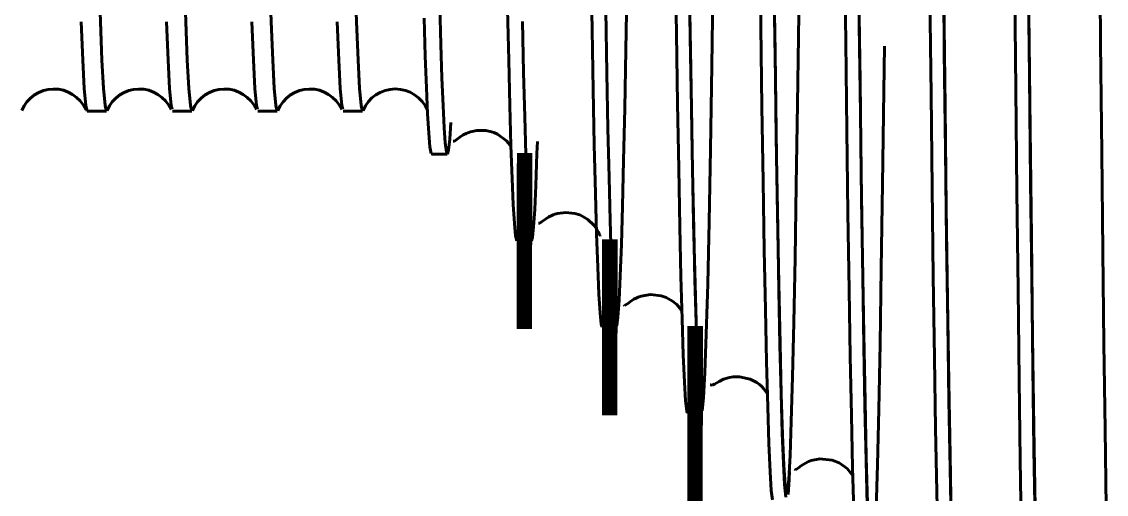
# Model space of a CAD drawing. Header units: millimetres. Extents: x 0 to 1680, y 0 to 594.
# Drawn here: x 55.865 to 59.558, y 500.958 to 502.569 of the extents above; entities that cross this region are included whole.
import ezdxf

# ---------------------------------------------------------------- set-up
doc = ezdxf.new("R2010")
doc.units = ezdxf.units.MM
doc.linetypes.add('K5LT_BASIC', pattern=[0])
doc.layers.add('Системный слой', color=7, linetype='Continuous')

# ---------------------------------------------------------------- blocks, each defined once
blk = doc.blocks.new('U170')
at = {"layer": 'Системный слой', "color": 5, "linetype": 'K5LT_BASIC', "lineweight": 60, "true_color": 0x0000ff}
for p, q in [((58.58353160815395, 501.0785709162026), (58.5530917070715, 501.0724591862156)), ((58.62524246350739, 501.0742283377226), (58.58353160815395, 501.0785709162026)), ((58.50023374080911, 501.0416509000586), (58.49636313634682, 501.0429928104586)), ((58.5098755402222, 501.0479304743844), (58.50023374080965, 501.0416509000586)), ((58.52028191277248, 501.0556141060811), (58.5098755402222, 501.0479304743856)), ((58.53389986433658, 501.064064660555), (58.52028191277248, 501.0556141060811)), ((58.54491816951111, 501.0693597238487), (58.53389986433629, 501.064064660555)), ((58.54792080095294, 501.0705768504247), (58.54491816951111, 501.0693597238476)), ((58.55309170707122, 501.0724591862167), (58.5479208009524, 501.0705768504258)), ((58.64856802570293, 501.0648802444034), (58.62524246350739, 501.0742283377226)), ((58.67577911636715, 501.0452905718121), (58.64856802570293, 501.0648802444034)), ((58.68899308367807, 501.0303672849034), (58.67577911636715, 501.0452905718121)), ((58.69506485620485, 501.0206042891398), (58.68899308367835, 501.0303672849034))]:
    blk.add_line(p, q, dxfattribs=at)
blk = doc.blocks.new('U171')
at = {"layer": 'Системный слой', "color": 5, "linetype": 'K5LT_BASIC', "lineweight": 60, "true_color": 0x0000ff}
for p, q in [((58.23970891488869, 501.3422319656963), (58.22426058159479, 501.3327864281393)), ((58.2553572061536, 501.3497991079487), (58.23970891488841, 501.3422319656963)), ((58.27587195093992, 501.3561321105128), (58.2553572061536, 501.3497991079487)), ((58.28794209298366, 501.3581008750934), (58.27587195093992, 501.3561321105128)), ((58.30971898242433, 501.3585671014546), (58.28794209298394, 501.3581008750934)), ((58.34589117007317, 501.3504065767102), (58.30971898242433, 501.3585671014546)), ((58.3683811581547, 501.3386918272104), (58.34589117007317, 501.3504065767102)), ((58.37803165449304, 501.3315898615992), (58.36838115815416, 501.3386918272104)), ((58.21019194355603, 501.3308106058009), (58.20995132589985, 501.3314343399697)), ((58.21592158130269, 501.3294121906504), (58.21019194355631, 501.3308106058009)), ((58.22426058159479, 501.3327864281393), (58.21592158130241, 501.3294121906504)), ((58.38523688458653, 501.3252242095609), (58.37803165449304, 501.3315898615992)), ((58.39139208589975, 501.3188858306401), (58.38523688458653, 501.3252242095621)), ((58.40418804395057, 501.3017528924856), (58.39139208590004, 501.3188858306401))]:
    blk.add_line(p, q, dxfattribs=at)
blk = doc.blocks.new('U172')
at = {"layer": 'Системный слой', "color": 5, "linetype": 'K5LT_BASIC', "lineweight": 60, "true_color": 0x0000ff}
for p, q in [((57.96411791715099, 501.6294763608182), (57.95803632968682, 501.6267401464731)), ((57.97441503022046, 501.633237161657), (57.96411791715099, 501.6294763608182)), ((58.00627578626163, 501.6387463358235), (57.97441503022046, 501.633237161657)), ((58.04288572209305, 501.634519326647), (58.00627578626163, 501.6387463358246)), ((58.05974386692768, 501.6285313965273), (58.04288572209333, 501.634519326647)), ((57.91800558780949, 501.6013372582497), (57.91567889260841, 501.6034792618429)), ((57.92749858664837, 501.6069101742371), (57.91800558780949, 501.6013372582497)), ((57.94247199745541, 501.6178317842603), (57.92749858664837, 501.6069101742371)), ((57.94975868040046, 501.6223532580989), (57.94247199745541, 501.6178317842603)), ((57.95803632968736, 501.6267401464731), (57.94975868040072, 501.6223532580989)), ((58.08103698369132, 501.6164440514142), (58.05974386692742, 501.6285313965273)), ((58.09564075423776, 501.604239258347), (58.08103698369158, 501.6164440514142)), ((58.11085786536194, 501.5861490386885), (58.09564075423776, 501.604239258347)), ((58.11325746023985, 501.5823038801136), (58.11085786536194, 501.5861490386885))]:
    blk.add_line(p, q, dxfattribs=at)
blk = doc.blocks.new('U173')
at = {"layer": 'Системный слой', "color": 5, "linetype": 'K5LT_BASIC', "lineweight": 60, "true_color": 0x0000ff}
for p, q in [((57.6388157887236, 501.8882180351336), (57.62973883897757, 501.8817529943117)), ((57.64838179793796, 501.8953814327642), (57.6388157887236, 501.8882180351336)), ((57.66070539681886, 501.9031905437494), (57.64838179793796, 501.8953814327642)), ((57.67058461316947, 501.9081699331198), (57.66070539681886, 501.9031905437505)), ((57.67464236988442, 501.9099041834668), (57.67058461316972, 501.9081699331198)), ((57.68090603281624, 501.9122482702512), (57.67464236988442, 501.9099041834668)), ((57.6894223050748, 501.9148246194688), (57.68090603281598, 501.9122482702501)), ((57.718382316099, 501.9187938004777), (57.6894223050748, 501.91482461947)), ((57.74891212280335, 501.915371514533), (57.718382316099, 501.9187938004777)), ((57.76568869644007, 501.9099710267085), (57.74891212280335, 501.915371514533)), ((57.77620375320902, 501.9051229998397), (57.76568869644007, 501.9099710267085)), ((57.79311135221695, 501.8944628250524), (57.77620375320902, 501.9051229998408)), ((57.81355941073116, 501.8749146129035), (57.79311135221667, 501.8944628250513)), ((57.62973883897729, 501.8817529943117), (57.62462015250566, 501.8815914382774)), ((57.82269244714871, 501.8622734881167), (57.81355941073116, 501.8749146129035)), ((57.82822799642571, 501.8525358492691), (57.82269244714871, 501.8622734881167)), ((57.83194019983682, 501.8446519752079), (57.82822799642571, 501.8525358492691)), ((57.83465287901407, 501.8382139906096), (57.83194019983711, 501.8446519752079)), ((57.83507565859315, 501.8381522342684), (57.83465287901379, 501.8382139906096))]:
    blk.add_line(p, q, dxfattribs=at)
blk = doc.blocks.new('U174')
at = {"layer": 'Системный слой', "color": 5, "linetype": 'K5LT_BASIC', "lineweight": 60, "true_color": 0x0000ff}
for p, q in [((57.37856116708124, 502.1874736058833), (57.36895267499312, 502.1824845756173)), ((57.38387096279155, 502.1897908424894), (57.3785611670807, 502.1874736058844)), ((57.39341557768702, 502.1932289766189), (57.38387096279183, 502.1897908424894)), ((57.41541307966935, 502.1979377873849), (57.39341557768702, 502.19322897662)), ((57.44616753647705, 502.1976523296191), (57.41541307966881, 502.1979377873849)), ((57.46538398799538, 502.1933995917225), (57.44616753647705, 502.197652329618)), ((57.47326598653771, 502.1906685854481), (57.46538398799566, 502.1933995917236)), ((57.48492841403868, 502.1854495226253), (57.47326598653743, 502.1906685854469)), ((57.51569168438971, 502.1629130342951), (57.48492841403868, 502.1854495226253)), ((57.3389418560572, 502.161574425508), (57.33424466739243, 502.1616846973329)), ((57.34771433690884, 502.1677501093016), (57.3389418560572, 502.161574425508)), ((57.35698605553614, 502.1747530029782), (57.34771433690884, 502.1677501093016)), ((57.36895267499284, 502.1824845756173), (57.35698605553614, 502.1747530029782)), ((57.52876637314409, 502.1471950258428), (57.51569168438999, 502.162913034294)), ((57.53052207727785, 502.1446027083225), (57.52876637314384, 502.1471950258428)), ((57.53130738702629, 502.1433813148808), (57.53052207727785, 502.1446027083225))]:
    blk.add_line(p, q, dxfattribs=at)
blk = doc.blocks.new('U176')
at = {"layer": 'Системный слой', "color": 5, "linetype": 'K5LT_BASIC', "lineweight": 60, "true_color": 0x0000ff}
for p, q in [((59.53495441435106, 502.8838808700104), (59.53889736761656, 502.4941064727316)), ((59.53889736761602, 502.4941064727316), (59.54286950527273, 502.1223578821389)), ((59.54286950527302, 502.1223578821389), (59.54670169329955, 501.7861152742416)), ((59.54670169329955, 501.7861152742416), (59.55056091642626, 501.4721701553544)), ((59.55056091642572, 501.4721701553544), (59.55450364999888, 501.1791901546292)), ((59.55450364999913, 501.1791901546292), (59.55847576629264, 500.9146003472772))]:
    blk.add_line(p, q, dxfattribs=at)
blk = doc.blocks.new('U177')
at = {"layer": 'Системный слой', "color": 5, "linetype": 'K5LT_BASIC', "lineweight": 60, "true_color": 0x0000ff}
for p, q in [((57.51959632918997, 502.6100337856603), (57.52341762035655, 502.4372031885921)), ((57.52341762035712, 502.4372031885921), (57.52726005211323, 502.2829944014895)), ((57.52726005211323, 502.2829944014895), (57.53118100518495, 502.1470303094707)), ((57.53118100518466, 502.1470303094707), (57.53512679249224, 502.0331044765617)), ((57.53512679249224, 502.0331044765617), (57.53894617982277, 501.9454646511772)), ((57.53894617982303, 501.9454646511783), (57.54278945257792, 501.8804835452975)), ((57.54278945257764, 501.8804835452975), (57.54670919773662, 501.8386666723216)), ((57.54670919773662, 501.8386666723216), (57.55065447977202, 501.8218742685706)), ((57.55065447977202, 501.8218742685706), (57.55127027117186, 501.8231852754166))]:
    blk.add_line(p, q, dxfattribs=at)
blk = doc.blocks.new('U178')
at = {"layer": 'Системный слой', "color": 5, "linetype": 'K5LT_BASIC', "lineweight": 60, "true_color": 0x0000ff}
for p, q in [((57.80340930326719, 502.7623692613543), (57.80723328177837, 502.5406737952726)), ((57.80723328177837, 502.5406737952726), (57.8110781025417, 502.3365180221849)), ((57.81107810254224, 502.3365180221849), (57.81500374324378, 502.1491447524147)), ((57.81500374324321, 502.1491447524147), (57.81895207577708, 501.9834215155047)), ((57.81895207577736, 501.9834215155047), (57.8227738545246, 501.8459896850914)), ((57.8227738545246, 501.8459896850914), (57.82661777364672, 501.7315595791774)), ((57.82661777364672, 501.7315595791774), (57.83054006384373, 501.6402261231885)), ((57.83054006384344, 501.6402261231885), (57.83448797163527, 501.5750092622272)), ((57.83448797163555, 501.5750092622272), (57.83830837888053, 501.5378668497644)), ((57.83830837888024, 501.5378668497644), (57.84187445117075, 501.5274196418468))]:
    blk.add_line(p, q, dxfattribs=at)
blk = doc.blocks.new('U179')
at = {"layer": 'Системный слой', "color": 5, "linetype": 'K5LT_BASIC', "lineweight": 60, "true_color": 0x0000ff}
for p, q in [((58.09077065525861, 502.7814648136455), (58.09459252045133, 502.5267012292575)), ((58.09459252045133, 502.5267012292563), (58.09843768738563, 502.2893317790754)), ((58.09843768738563, 502.2893317790754), (58.10236081233805, 502.0683439664801)), ((58.10236081233805, 502.0683439664801), (58.10631027354128, 501.8693010918164)), ((58.10631027354128, 501.8693010918164), (58.11013172946139, 501.7003415752088)), ((58.11013172946139, 501.7003415752076), (58.11397741012888, 501.5551162457587)), ((58.11397741012888, 501.5551162457587), (58.11790129276767, 501.4336206384121)), ((58.11790129276767, 501.4336206384121), (58.12185013222796, 501.3394853019536)), ((58.12185013222796, 501.3394853019536), (58.12567476885005, 501.2759605636231)), ((58.12567476885005, 501.275960563622), (58.12952097653132, 501.2399605585135)), ((58.12952097653078, 501.2399605585147), (58.132487108232, 501.2342455704788))]:
    blk.add_line(p, q, dxfattribs=at)
blk = doc.blocks.new('U180')
at = {"layer": 'Системный слой', "color": 5, "linetype": 'K5LT_BASIC', "lineweight": 60, "true_color": 0x0000ff}
for p, q in [((58.37821495901505, 502.8396065600098), (58.3820375874401, 502.5510168556227)), ((58.38203758743956, 502.5510168556227), (58.38588414361345, 502.2793886492452)), ((58.38588414361374, 502.2793886492452), (58.38981008272521, 502.0235003369244)), ((58.38981008272521, 502.0235003369244), (58.3937604931113, 501.7896180797243)), ((58.3937604931113, 501.7896180797243), (58.39758600492277, 501.5874613926831)), ((58.39758600492249, 501.5874613926831), (58.40143297123177, 501.4096209646104)), ((58.40143297123203, 501.4096209646095), (58.40536132438535, 501.2558159929811)), ((58.4053613243851, 501.2558159929811), (58.40931317818811, 501.1305039987128)), ((58.4093131781884, 501.1305039987128), (58.4133115938065, 501.0347624731037)), ((58.4133115938065, 501.0347624731037), (58.4173361545102, 500.9707292918481)), ((58.4173361545102, 500.9707292918481), (58.42145221026567, 500.9393093622057))]:
    blk.add_line(p, q, dxfattribs=at)
blk = doc.blocks.new('U181')
at = {"layer": 'Системный слой', "color": 5, "linetype": 'K5LT_BASIC', "lineweight": 60, "true_color": 0x0000ff}
for p, q in [((58.66715274791795, 502.814985413406), (58.67097836257716, 502.4986272320655)), ((58.67097836257716, 502.4986272320655), (58.67482627053894, 502.1994165133456)), ((58.67482627053894, 502.1994165133456), (58.67875559353277, 501.9159107164717)), ((58.67875559353277, 501.9159107164717), (58.68270852611812, 501.6550372655304)), ((58.68270852611812, 501.6550372655304), (58.68653334678874, 501.4278696106549)), ((58.68653334678845, 501.4278696106549), (58.69038022046107, 501.225952560168)), ((58.69038022046107, 501.225952560168), (58.69430738464115, 501.0488319072501)), ((58.69430738464115, 501.0488319072501), (58.69826022225206, 500.9015271159847))]:
    blk.add_line(p, q, dxfattribs=at)
blk = doc.blocks.new('U182')
at = {"layer": 'Системный слой', "color": 5, "linetype": 'K5LT_BASIC', "lineweight": 60, "true_color": 0x0000ff}
for p, q in [((58.95779893531733, 502.6563960143715), (58.96162511724668, 502.3199889884149)), ((58.9616251172464, 502.3199889884161), (58.96547377174545, 502.0018286638083)), ((58.96547377174602, 502.0018286638071), (58.96940407806287, 501.700381625805)), ((58.96940407806258, 501.700381625805), (58.97335825145717, 501.4230188064357)), ((58.97335825145717, 501.4230188064357), (58.97718357220901, 501.1815658788526)), ((58.97718357220901, 501.1815658788537), (58.98103121475367, 500.9669730334954)), ((58.98103121475367, 500.9669730334954), (58.98495933062384, 500.7787597344795))]:
    blk.add_line(p, q, dxfattribs=at)
blk = doc.blocks.new('U183')
at = {"layer": 'Системный слой', "color": 5, "linetype": 'K5LT_BASIC', "lineweight": 60, "true_color": 0x0000ff}
for p, q in [((59.24631093023316, 502.7054224835608), (59.25013718779718, 502.3381646773196)), ((59.25013718779689, 502.3381646773196), (59.25398565519481, 501.9888279519932)), ((59.25398565519507, 501.9888279519932), (59.25791525368803, 501.6555896235177)), ((59.25791525368831, 501.6555896235166), (59.26187048313176, 501.3465357304858)), ((59.26187048313176, 501.3465357304858), (59.26569424598983, 501.0749778501443)), ((59.26569424598955, 501.0749778501443), (59.26954278751464, 500.830774173759))]:
    blk.add_line(p, q, dxfattribs=at)
blk = doc.blocks.new('U185')
at = {"layer": 'Системный слой', "color": 5, "linetype": 'K5LT_BASIC', "lineweight": 60, "true_color": 0x0000ff}
for p, q in [((57.28861678134734, 502.6224573743443), (57.29233397914385, 502.4904625935442)), ((57.29233397914385, 502.4904625935442), (57.29604656532854, 502.3773499835534)), ((57.29604656532854, 502.3773499835534), (57.2998592167576, 502.2816047356555)), ((57.29985921675788, 502.2816047356555), (57.30366791198239, 502.2072355921032)), ((57.3225585883315, 502.1676382063845), (57.32626965088292, 502.2253260318926)), ((57.30366791198239, 502.2072355921032), (57.30741961186203, 502.1553774362656)), ((57.30741961186149, 502.1553774362667), (57.31119388585438, 502.1250330294351)), ((57.31870293416296, 502.1306007933113), (57.3225585883315, 502.1676382063845)), ((57.31119388585492, 502.1250330294351), (57.31495038493293, 502.1168278965306)), ((57.31495038493293, 502.1168278965306), (57.31870293416321, 502.1306007933113))]:
    blk.add_line(p, q, dxfattribs=at)
blk = doc.blocks.new('U187')
at = {"layer": 'Системный слой', "color": 5, "linetype": 'K5LT_BASIC', "lineweight": 60, "true_color": 0x0000ff}
for p, q in [((57.92620542247323, 502.6902051552192), (57.92240863484011, 502.4721857616796)), ((57.85758592286791, 502.3931859475376), (57.85369426850329, 502.6066381420271)), ((57.92240863484011, 502.4721857616796), (57.91858211787039, 502.2725382959286)), ((57.86139243857167, 502.2043353113493), (57.85758592286791, 502.3931859475376)), ((57.9185821178701, 502.2725382959275), (57.91477826331254, 502.0953625774628)), ((57.86516960580548, 502.0377913180769), (57.86139243857224, 502.2043353113493)), ((57.91477826331254, 502.0953625774628), (57.91094451330116, 501.9394871726872)), ((57.86899919792003, 501.8912928966738), (57.86516960580519, 502.0377913180769)), ((57.91094451330144, 501.9394871726884), (57.90718003287566, 501.8095555487662)), ((57.87279884060672, 501.7692428916998), (57.86899919792003, 501.8912928966738)), ((57.90718003287591, 501.8095555487662), (57.90338664733588, 501.7026981684344)), ((57.87662111143771, 501.6707728975116), (57.87279884060698, 501.7692428916998)), ((57.88041363247856, 501.5978501987638), (57.87662111143771, 501.6707728975125)), ((57.90338664733562, 501.7026981684344), (57.89950922556645, 501.6191083995113)), ((57.88422859961818, 501.5499907698959), (57.88041363247856, 501.5978501987638)), ((57.89950922556645, 501.6191083995113), (57.89560038120297, 501.5616484002171)), ((57.89560038120297, 501.561648400216), (57.89182183214859, 501.5320235441759)), ((57.88801412450709, 501.5280903106702), (57.88422859961847, 501.5499907698959)), ((57.89182183214859, 501.5320235441759), (57.88801412450684, 501.5280903106702))]:
    blk.add_line(p, q, dxfattribs=at)
blk = doc.blocks.new('U188')
at = {"layer": 'Системный слой', "color": 5, "linetype": 'K5LT_BASIC', "lineweight": 60, "true_color": 0x0000ff}
for p, q in [((57.57432332386134, 502.3956641687878), (57.57042758584439, 502.5691816967055)), ((57.57818734396977, 502.244327285397), (57.57432332386134, 502.3956641687878)), ((57.58196653902439, 502.1173424451213), (57.57818734397006, 502.244327285397)), ((57.62101883941023, 502.1598521027772), (57.61981601542018, 502.1189587612175)), ((57.58571633024758, 502.0128542954162), (57.58196653902414, 502.1173424451213)), ((57.61981601541964, 502.1189587612175), (57.61593602457478, 502.0103389652957)), ((57.58952045286995, 501.9294744328015), (57.58571633024729, 502.0128542954162)), ((57.61593602457532, 502.0103389652957), (57.61218459795799, 501.9282482688334)), ((57.59329435367226, 501.8698947966022), (57.58952045287023, 501.9294744328015)), ((57.61218459795771, 501.9282482688334), (57.60840414141902, 501.8688286983281)), ((57.59709063994148, 501.833677963328), (57.59329435367169, 501.8698947966022)), ((57.60840414141902, 501.8688286983281), (57.60464529032441, 501.8333372637735)), ((57.60085690628102, 501.8215153702281), (57.59709063994148, 501.8336779633269)), ((57.60464529032441, 501.8333372637735), (57.60085690628102, 501.8215153702281))]:
    blk.add_line(p, q, dxfattribs=at)
blk = doc.blocks.new('U189')
at = {"layer": 'Системный слой', "color": 5, "linetype": 'K5LT_BASIC', "lineweight": 60, "true_color": 0x0000ff}
for p, q in [((58.129208015118, 503.4179551151731), (58.12449076103428, 503.7932139318009)), ((58.13399768682493, 503.0566635681976), (58.129208015118, 503.4179551151742)), ((58.1387873585324, 502.7190505954495), (58.13399768682493, 503.0566635681976)), ((58.22239710717975, 502.890713415796), (58.22021177755349, 502.7336739481748)), ((58.14357703023879, 502.4087608891732), (58.1387873585324, 502.7190505954495)), ((58.22021177755349, 502.7336739481748), (58.21542210584656, 502.4181177334494)), ((58.14836670194626, 502.1292192858455), (58.14357703023825, 502.4087608891732)), ((58.21542210584656, 502.4181177334494), (58.21063243413963, 502.1345532769883)), ((58.15315637365319, 501.8834627802921), (58.14836670194626, 502.1292192858455)), ((58.21063243413909, 502.1345532769883), (58.20584276243216, 501.8858969708974)), ((58.15794604536066, 501.6742344327599), (58.15315637365319, 501.8834627802933)), ((58.20584276243216, 501.8858969708974), (58.20105309072468, 501.6747835240433)), ((58.16273571706813, 501.5038376407829), (58.15794604536066, 501.6742344327599)), ((58.20105309072468, 501.6747835240433), (58.19626341901801, 501.5033388479767)), ((58.16752538877506, 501.3742062660565), (58.16273571706813, 501.5038376407829)), ((58.19626341901829, 501.5033388479756), (58.19147374731082, 501.3733576430222)), ((58.17231506048199, 501.2868140227686), (58.16752538877506, 501.3742062660565)), ((58.19147374731028, 501.3733576430222), (58.18668407560335, 501.2860953654324)), ((58.17710473218949, 501.2426941087906), (58.17231506048199, 501.2868140227674)), ((58.18668407560335, 501.2860953654324), (58.18189440389585, 501.2424271507964)), ((58.18189440389642, 501.2424271507964), (58.17710473218975, 501.2426941087906))]:
    blk.add_line(p, q, dxfattribs=at)
blk = doc.blocks.new('U190')
at = {"layer": 'Системный слой', "color": 5, "linetype": 'K5LT_BASIC', "lineweight": 60, "true_color": 0x0000ff}
for p, q in [((59.2965810312281, 502.3831741476233), (59.29260269049072, 502.7679436726471)), ((59.30052699289672, 502.0225519570515), (59.29658103122836, 502.3831741476233)), ((59.30438602514795, 501.6926578707969), (59.30052699289644, 502.0225519570515)), ((59.30821564328625, 501.3899122796931), (59.30438602514795, 501.6926578707969)), ((59.31208557811249, 501.1110118187617), (59.30821564328625, 501.389912279692)), ((59.31592606277218, 500.8631025070988), (59.31208557811249, 501.1110118187617))]:
    blk.add_line(p, q, dxfattribs=at)
blk = doc.blocks.new('U191')
at = {"layer": 'Системный слой', "color": 5, "linetype": 'K5LT_BASIC', "lineweight": 60, "true_color": 0x0000ff}
for p, q in [((59.00691770075727, 502.4641347503953), (59.00292810852741, 502.8237677263578)), ((59.010874448935, 502.1279971845686), (59.00691770075727, 502.4641347503964)), ((59.01474353127205, 501.8214888546079), (59.01087444893471, 502.1279971845686)), ((59.0185826228774, 501.5412231170021), (59.01474353127205, 501.8214888546079)), ((59.02257395931963, 501.2771265022711), (59.0185826228774, 501.5412231170021)), ((59.02653271961088, 501.0446679955019), (59.02257395931963, 501.2771265022711)), ((59.03040331201328, 500.8474154162109), (59.02653271961088, 501.0446679955019))]:
    blk.add_line(p, q, dxfattribs=at)
blk = doc.blocks.new('U192')
at = {"layer": 'Системный слой', "color": 5, "linetype": 'K5LT_BASIC', "lineweight": 60, "true_color": 0x0000ff}
for p, q in [((58.71724633661478, 502.5573163229146), (58.71337710928609, 502.8808336244392)), ((58.72108538815837, 502.2550100644735), (58.71724633661506, 502.5573163229146)), ((58.72507621662942, 501.9627805824753), (58.72108538815837, 502.2550100644735)), ((58.72903403000407, 501.6973007682682), (58.72507621662942, 501.9627805824753)), ((58.73290385352783, 501.4630434389867), (58.72903403000353, 501.6973007682682)), ((58.73674354396016, 501.2570686097956), (58.73290385352837, 501.4630434389867)), ((58.74073595516973, 501.0723723414369), (58.73674354395988, 501.2570686097956)), ((58.74469557389611, 500.9203054584407), (58.74073595516973, 501.0723723414369))]:
    blk.add_line(p, q, dxfattribs=at)
blk = doc.blocks.new('U193')
at = {"layer": 'Системный слой', "color": 5, "linetype": 'K5LT_BASIC', "lineweight": 60, "true_color": 0x0000ff}
for p, q in [((58.4315172399748, 502.3758175340661), (58.42767735605992, 502.6540497845745)), ((58.4355086801267, 502.1077739355944), (58.43151723997451, 502.3758175340661)), ((58.4394669565595, 501.8652322944117), (58.4355086801267, 502.1077739355944)), ((58.44333699111075, 501.6522579698435), (58.43946695655976, 501.8652322944117)), ((58.44717663919425, 501.4661108521723), (58.44333699111019, 501.6522579698435)), ((58.45116991531529, 501.3004835920219), (58.44717663919454, 501.4661108521723)), ((58.4551300240845, 501.1656980875564), (58.45116991531529, 501.3004835920219)), ((58.45900162696952, 501.0632454279801), (58.45513002408478, 501.1656980875564)), ((58.46284298167782, 500.9910483054027), (58.45900162696952, 501.0632454279801)), ((58.47850708573651, 501.0084518032356), (58.47466619271935, 500.9575820642203)), ((58.47976033682707, 501.0350279583101), (58.47850708573651, 501.0084518032356)), ((58.46683554740366, 500.9476771324278), (58.46284298167782, 500.9910483054027))]:
    blk.add_line(p, q, dxfattribs=at)
blk = doc.blocks.new('U194')
at = {"layer": 'Системный слой', "color": 5, "linetype": 'K5LT_BASIC', "lineweight": 60, "true_color": 0x0000ff}
for p, q in [((58.14184145039425, 502.5151677785834), (58.13788196641926, 502.7785954892854)), ((58.14571223667178, 502.2771573223422), (58.14184145039397, 502.5151677785834)), ((58.1495525053474, 502.0617592270094), (58.14571223667178, 502.2771573223422)), ((58.15354549285973, 501.861353246615), (58.1495525053474, 502.0617592270082)), ((58.15750507855671, 501.6878443760354), (58.15354549285948, 501.861353246615)), ((58.16137602266997, 501.5437464624756), (58.15750507855671, 501.6878443760354)), ((58.16521638197435, 501.4268215281813), (58.16137602267025, 501.5437464624756)), ((58.16921130734016, 501.3335750450533), (58.16521638197463, 501.4268215281813)), ((58.1731727917101, 501.2704755021796), (58.16921130734016, 501.3335750450533)), ((58.17704544221078, 501.2375189324464), (58.17317279171039, 501.2704755021784)), ((58.17955095076258, 501.234699781063), (58.17704544221078, 501.2375189324464))]:
    blk.add_line(p, q, dxfattribs=at)
blk = doc.blocks.new('U200')
at = {"layer": 'Системный слой', "color": 5, "linetype": 'K5LT_BASIC', "lineweight": 60, "true_color": 0x0000ff}
for p, q in [((56.06764999627092, 502.5686148862796), (56.07279047126383, 502.4370128536784)), ((56.0727904712644, 502.4370128536784), (56.07802946055708, 502.3411908251201)), ((56.07802946055679, 502.3411908251212), (56.08326844984947, 502.2833073438139)), ((56.08326844984975, 502.2833073438128), (56.08840892484267, 502.2640941550796))]:
    blk.add_line(p, q, dxfattribs=at)
blk = doc.blocks.new('U201')
at = {"layer": 'Системный слой', "color": 5, "linetype": 'K5LT_BASIC', "lineweight": 60, "true_color": 0x0000ff}
for p, q in [((56.35827499627092, 502.5686148862796), (56.36341547126383, 502.4370128536784)), ((56.36341547126437, 502.4370128536784), (56.36865446055708, 502.3411908251201)), ((56.3686544605568, 502.3411908251212), (56.37389344984948, 502.2833073438139)), ((56.37389344984976, 502.2833073438128), (56.37719182816033, 502.2709792291771))]:
    blk.add_line(p, q, dxfattribs=at)
blk = doc.blocks.new('U202')
at = {"layer": 'Системный слой', "color": 5, "linetype": 'K5LT_BASIC', "lineweight": 60, "true_color": 0x0000ff}
for p, q in [((56.64889999627093, 502.5686148862796), (56.65404047126384, 502.4370128536784)), ((56.65404047126438, 502.4370128536784), (56.65927946055706, 502.3411908251201)), ((56.6592794605568, 502.3411908251212), (56.66451844984948, 502.2833073438139)), ((56.66451844984977, 502.2833073438128), (56.66781682816034, 502.2709792291771))]:
    blk.add_line(p, q, dxfattribs=at)
blk = doc.blocks.new('U203')
at = {"layer": 'Системный слой', "color": 5, "linetype": 'K5LT_BASIC', "lineweight": 60, "true_color": 0x0000ff}
for p, q in [((56.93952499627093, 502.5686148862796), (56.94466547126385, 502.4370128536784)), ((56.94466547126439, 502.4370128536784), (56.94990446055706, 502.3411908251201)), ((56.94990446055681, 502.3411908251212), (56.95514344984949, 502.2833073438139)), ((56.95514344984974, 502.2833073438128), (56.95844182816035, 502.2709792291771))]:
    blk.add_line(p, q, dxfattribs=at)
blk = doc.blocks.new('U205')
at = {"layer": 'Системный слой', "color": 5, "linetype": 'K5LT_BASIC', "lineweight": 60, "true_color": 0x0000ff}
for p, q in [((56.95860218858806, 504.9937534251558), (56.95337407861169, 505.3383770184651)), ((56.96374266358151, 504.6549065050622), (56.9586021885886, 504.9937534251558)), ((56.96888313857443, 504.3246094558299), (56.96374266358151, 504.6549065050622)), ((56.97412212786685, 504.0050268807363), (56.96888313857414, 504.3246094558308)), ((56.97936111715978, 503.7023269628696), (56.9741221278671, 504.0050268807363)), ((56.9845015921527, 503.4220429601244), (56.97936111715978, 503.7023269628696)), ((56.98964206714561, 503.1657151631807), (56.9845015921527, 503.4220429601244)), ((56.99488105643857, 502.9351879913372), (56.98964206714589, 503.1657151631807)), ((57.00012004573099, 502.7350823166323), (56.99488105643832, 502.9351879913361)), ((57.00526052072391, 502.5688749154369), (57.00012004573099, 502.7350823166323)), ((57.01040099571736, 502.437285234621), (57.00526052072445, 502.5688749154369)), ((57.01563998500978, 502.3414721996419), (57.01040099571708, 502.4372852346221)), ((57.02087897430272, 502.2835941511098), (57.01563998501004, 502.3414721996419)), ((57.02601944929563, 502.2643827656711), (57.02087897430272, 502.2835941511098)), ((57.02759980690834, 502.2702890018202), (57.02601944929563, 502.2643827656711))]:
    blk.add_line(p, q, dxfattribs=at)
blk = doc.blocks.new('U206')
at = {"layer": 'Системный слой', "color": 5, "linetype": 'K5LT_BASIC', "lineweight": 60, "true_color": 0x0000ff}
for p, q in [((56.66797718858805, 504.9937534251558), (56.66274715365989, 505.3385039063378)), ((56.67311766358151, 504.6549065050622), (56.66797718858859, 504.9937534251558)), ((56.67825813857442, 504.3246094558299), (56.67311766358151, 504.6549065050622)), ((56.68349712786684, 504.0050268807363), (56.67825813857417, 504.3246094558308)), ((56.68873611715981, 503.7023269628696), (56.6834971278671, 504.0050268807363)), ((56.69387659215272, 503.4220429601244), (56.68873611715981, 503.7023269628696)), ((56.69901706714563, 503.1657151631807), (56.69387659215272, 503.4220429601244)), ((56.70425605643857, 502.9351879913372), (56.69901706714589, 503.1657151631807)), ((56.70949504573099, 502.7350823166323), (56.70425605643831, 502.9351879913361)), ((56.7146355207239, 502.5688749154369), (56.70949504573099, 502.7350823166323)), ((56.71977599571736, 502.437285234621), (56.71463552072444, 502.5688749154369)), ((56.72501498500978, 502.3414721996419), (56.7197759957171, 502.4372852346221)), ((56.73025397430274, 502.2835941511098), (56.72501498501003, 502.3414721996419)), ((56.73539444929565, 502.2643827656711), (56.73025397430274, 502.2835941511098)), ((56.73697480690834, 502.2702890018202), (56.73539444929565, 502.2643827656711))]:
    blk.add_line(p, q, dxfattribs=at)
blk = doc.blocks.new('U207')
at = {"layer": 'Системный слой', "color": 5, "linetype": 'K5LT_BASIC', "lineweight": 60, "true_color": 0x0000ff}
for p, q in [((56.37211319929565, 505.3390941550797), (56.37210667842763, 505.3395239939521)), ((56.37735218858805, 504.9937534251558), (56.37211319929537, 505.3390941550797)), ((56.3824926635815, 504.6549065050622), (56.37735218858859, 504.9937534251558)), ((56.38763313857442, 504.3246094558299), (56.3824926635815, 504.6549065050622)), ((56.39287212786684, 504.0050268807363), (56.38763313857416, 504.3246094558308)), ((56.3981111171598, 503.7023269628696), (56.39287212786712, 504.0050268807363)), ((56.40325159215271, 503.4220429601244), (56.3981111171598, 503.7023269628696)), ((56.40839206714563, 503.1657151631807), (56.40325159215271, 503.4220429601244)), ((56.41363105643859, 502.9351879913372), (56.40839206714588, 503.1657151631807)), ((56.41887004573098, 502.7350823166323), (56.41363105643831, 502.9351879913361)), ((56.4240105207239, 502.5688749154369), (56.41887004573098, 502.7350823166323)), ((56.42915099571735, 502.437285234621), (56.42401052072444, 502.5688749154369)), ((56.43438998500977, 502.3414721996419), (56.42915099571709, 502.4372852346221)), ((56.43962897430274, 502.2835941511098), (56.43438998501006, 502.3414721996419)), ((56.44476944929565, 502.2643827656711), (56.43962897430274, 502.2835941511098)), ((56.44634980690833, 502.2702890018202), (56.44476944929565, 502.2643827656711))]:
    blk.add_line(p, q, dxfattribs=at)
blk = doc.blocks.new('U208')
at = {"layer": 'Системный слой', "color": 5, "linetype": 'K5LT_BASIC', "lineweight": 60, "true_color": 0x0000ff}
for p, q in [((56.08148819929565, 505.3390941550797), (56.0814797316695, 505.3396523192614)), ((56.08672718858804, 504.9937534251558), (56.08148819929536, 505.3390941550797)), ((56.09186766358152, 504.6549065050622), (56.08672718858861, 504.9937534251558)), ((56.09700813857444, 504.3246094558299), (56.09186766358152, 504.6549065050622)), ((56.10224712786683, 504.0050268807363), (56.09700813857415, 504.3246094558308)), ((56.10748611715979, 503.7023269628696), (56.10224712786712, 504.0050268807363)), ((56.11262659215271, 503.4220429601244), (56.10748611715979, 503.7023269628696)), ((56.11776706714562, 503.1657151631807), (56.11262659215271, 503.4220429601244)), ((56.12300605643858, 502.9351879913372), (56.11776706714591, 503.1657151631807)), ((56.12824504573098, 502.7350823166323), (56.1230060564383, 502.9351879913361)), ((56.13338552072389, 502.5688749154369), (56.12824504573098, 502.7350823166323)), ((56.13852599571737, 502.437285234621), (56.13338552072446, 502.5688749154369)), ((56.14376498500977, 502.3414721996419), (56.13852599571709, 502.4372852346221)), ((56.14900397430273, 502.2835941511098), (56.14376498501005, 502.3414721996419)), ((56.15414444929564, 502.2643827656711), (56.14900397430273, 502.2835941511098)), ((56.15572480690832, 502.2702890018202), (56.15414444929564, 502.2643827656711))]:
    blk.add_line(p, q, dxfattribs=at)
blk = doc.blocks.new('U214')
at = {"layer": 'Системный слой', "color": 5, "linetype": 'K5LT_BASIC', "lineweight": 60, "true_color": 0x0000ff}
for p, q in [((57.23955958729829, 502.4515520124551), (57.23573833583987, 502.5801863439317)), ((57.24335299457425, 502.3435343466685), (57.23955958729857, 502.4515520124551)), ((57.2472374120004, 502.25488531309), (57.24335299457425, 502.3435343466674)), ((57.25110808244125, 502.1881337485095), (57.24723741200069, 502.25488531309)), ((57.25510955047019, 502.1418036561122), (57.25110808244096, 502.1881337485106)), ((57.25903801386437, 502.1191695819402), (57.25510955047019, 502.1418036561111)), ((57.26084954532806, 502.1194298200917), (57.25903801386437, 502.1191695819402))]:
    blk.add_line(p, q, dxfattribs=at)
blk = doc.blocks.new('U220')
at = {"layer": 'Системный слой', "color": 5, "linetype": 'K5LT_BASIC', "lineweight": 60, "true_color": 0x0000ff}
for p, q in [((56.13338552072389, 502.5686148862796), (56.1385259957168, 502.4370128536784)), ((56.13852599571737, 502.4370128536784), (56.14376498501005, 502.3411908251201)), ((56.14376498500977, 502.3411908251212), (56.14900397430245, 502.2833073438139)), ((56.14900397430273, 502.2833073438128), (56.15414444929564, 502.2640941550796))]:
    blk.add_line(p, q, dxfattribs=at)
blk = doc.blocks.new('U221')
at = {"layer": 'Системный слой', "color": 5, "linetype": 'K5LT_BASIC', "lineweight": 60, "true_color": 0x0000ff}
for p, q in [((56.4240105207239, 502.5686148862796), (56.42915099571681, 502.4370128536784)), ((56.42915099571735, 502.4370128536784), (56.43438998501006, 502.3411908251201)), ((56.43438998500977, 502.3411908251212), (56.43962897430245, 502.2833073438139)), ((56.43962897430274, 502.2833073438128), (56.44476944929565, 502.2640941550796))]:
    blk.add_line(p, q, dxfattribs=at)
blk = doc.blocks.new('U222')
at = {"layer": 'Системный слой', "color": 5, "linetype": 'K5LT_BASIC', "lineweight": 60, "true_color": 0x0000ff}
for p, q in [((56.7146355207239, 502.5686148862796), (56.71977599571682, 502.4370128536784)), ((56.71977599571736, 502.4370128536784), (56.72501498501003, 502.3411908251201)), ((56.72501498500978, 502.3411908251212), (56.73025397430246, 502.2833073438139)), ((56.73025397430274, 502.2833073438128), (56.73539444929565, 502.2640941550796))]:
    blk.add_line(p, q, dxfattribs=at)
blk = doc.blocks.new('U223')
at = {"layer": 'Системный слой', "color": 5, "linetype": 'K5LT_BASIC', "lineweight": 60, "true_color": 0x0000ff}
for p, q in [((57.00526052072391, 502.5686148862796), (57.01040099571682, 502.4370128536784)), ((57.01040099571736, 502.4370128536784), (57.01563998501004, 502.3411908251201)), ((57.01563998500978, 502.3411908251212), (57.02087897430246, 502.2833073438139)), ((57.02087897430272, 502.2833073438128), (57.02601944929563, 502.2640941550796))]:
    blk.add_line(p, q, dxfattribs=at)
blk = doc.blocks.new('U224')
at = {"layer": 'Системный слой', "color": 5, "linetype": 'K5LT_BASIC', "lineweight": 60, "true_color": 0x0000ff}
for p, q in [((59.29895228315388, 502.2022918197215), (59.29469479719182, 502.5967311741676)), ((59.30320976911543, 501.833800000159), (59.29895228315362, 502.2022918197226)), ((59.30746725507751, 501.494435169916), (59.30320976911543, 501.833800000159)), ((59.31172474103903, 501.1871129337044), (59.30746725507723, 501.494435169916)), ((59.31598222700111, 500.9144846649515), (59.31172474103903, 501.1871129337044))]:
    blk.add_line(p, q, dxfattribs=at)
blk = doc.blocks.new('U225')
at = {"layer": 'Системный слой', "color": 5, "linetype": 'K5LT_BASIC', "lineweight": 60, "true_color": 0x0000ff}
for p, q in [((59.00944323774337, 502.2779320585287), (59.00518575178157, 502.645039124453)), ((59.01370072370545, 501.9361322409784), (59.00944323774337, 502.2779320585287)), ((59.01795820966697, 501.6226203750493), (59.01370072370545, 501.9361322409784)), ((59.02221569562906, 501.3400612939195), (59.01795820966697, 501.6226203750482)), ((59.02647318159114, 501.0909371776947), (59.02221569562906, 501.3400612939195)), ((59.03073066755323, 500.8773872775525), (59.02647318159168, 501.0909371776959))]:
    blk.add_line(p, q, dxfattribs=at)
blk = doc.blocks.new('U226')
at = {"layer": 'Системный слой', "color": 5, "linetype": 'K5LT_BASIC', "lineweight": 60, "true_color": 0x0000ff}
for p, q in [((58.7199341923334, 502.365862978666), (58.7156767063716, 502.7061581396881)), ((58.80273084610243, 502.4850281682295), (58.8008264256091, 502.3318251199098)), ((58.72419167829491, 502.0501428810649), (58.71993419233311, 502.365862978666)), ((58.80082642560964, 502.3318251199107), (58.79656893964784, 502.0153442547469)), ((58.728449164257, 501.7617612859813), (58.7241916782952, 502.0501428810658)), ((58.79656893964756, 502.0153442547469), (58.79231145368547, 501.7275623870214)), ((58.73270665021909, 501.5031612569283), (58.728449164257, 501.7617612859813)), ((58.79231145368601, 501.7275623870203), (58.78805396772421, 501.4708104185584)), ((58.73696413618063, 501.2766418659896), (58.7327066502188, 501.5031612569271)), ((58.78805396772395, 501.4708104185584), (58.78379648176187, 501.2472628179967)), ((58.74122162214269, 501.0841247116259), (58.73696413618063, 501.2766418659908)), ((58.78379648176187, 501.2472628179967), (58.77953899580007, 501.0586983261721)), ((58.74547910810477, 500.9273552522075), (58.74122162214297, 501.084124711625)), ((58.77953899580032, 501.0586983261721), (58.77528150983824, 500.9067017083144))]:
    blk.add_line(p, q, dxfattribs=at)
blk = doc.blocks.new('U227')
at = {"layer": 'Системный слой', "color": 5, "linetype": 'K5LT_BASIC', "lineweight": 60, "true_color": 0x0000ff}
for p, q in [((58.39636525922788, 505.3978712765211), (58.39520433850657, 505.505727314239)), ((58.40062274518939, 505.0010741058759), (58.39636525922788, 505.3978712765211)), ((58.40488023115148, 504.6063854314318), (58.40062274518939, 505.0010741058759)), ((58.40913771711357, 504.2171605096964), (58.40488023115148, 504.6063854314318)), ((58.41339520307565, 503.8367014178716), (58.40913771711357, 504.2171605096964)), ((58.41765268903717, 503.4682592227666), (58.41339520307508, 503.8367014178727)), ((58.52625873195637, 503.8321319348925), (58.52408983808536, 503.6373474541583)), ((58.52408983808536, 503.6373474541583), (58.51983235212356, 503.2701083201312)), ((58.42191017499925, 503.1149729514727), (58.41765268903771, 503.4682592227655)), ((58.51983235212327, 503.2701083201312), (58.51557486616147, 502.9210358694254)), ((58.42616766096134, 502.779869799225), (58.42191017499925, 503.1149729514727)), ((58.51557486616119, 502.9210358694254), (58.5113173801991, 502.5930855031497)), ((58.43042514692286, 502.4658279693749), (58.4261676609608, 502.779869799225)), ((58.51131738019967, 502.5930855031497), (58.50705989423784, 502.2889559568944)), ((58.43468263288548, 502.1755387880128), (58.43042514692343, 502.4658279693749)), ((58.50705989423759, 502.2889559568944), (58.50280240827522, 502.0112131585192)), ((58.43894011884703, 501.9115284475706), (58.43468263288548, 502.1755387880139)), ((58.5028024082755, 502.0112131585192), (58.4985449223137, 501.7621250604316)), ((58.44319760480911, 501.6760544578494), (58.43894011884731, 501.9115284475695)), ((58.49854492231341, 501.7621250604327), (58.4942874363519, 501.5437734930733)), ((58.44745509077063, 501.4712072477018), (58.44319760480857, 501.6760544578494)), ((58.4942874363519, 501.5437734930733), (58.49002995038981, 501.3579299536466)), ((58.45171257673272, 501.2987318896751), (58.44745509077063, 501.4712072477018)), ((58.49002995038981, 501.3579299536466), (58.48577246442773, 501.2061152767581)), ((58.4559700626948, 501.160208129143), (58.45171257673272, 501.2987318896762)), ((58.48577246442773, 501.2061152767581), (58.48151497846564, 501.0895535403449)), ((58.46022754865635, 501.0568129377903), (58.45597006269426, 501.160208129143)), ((58.48151497846564, 501.0895535403449), (58.47725749250412, 501.0091502632358)), ((58.46448503461841, 500.989551664961), (58.46022754865635, 501.0568129377903)), ((58.47725749250466, 501.0091502632367), (58.47300000654204, 500.965545621616)), ((58.46874252058049, 500.9590012256476), (58.46448503461869, 500.9895516649599)), ((58.47300000654204, 500.965545621616), (58.46874252058049, 500.9590012256485))]:
    blk.add_line(p, q, dxfattribs=at)
blk = doc.blocks.new('U160')
at = {"layer": 'Системный слой', "color": 5, "linetype": 'K5LT_BASIC', "lineweight": 60, "true_color": 0x0000ff}
for p, q in [((56.15414444929564, 502.2640941550796), (56.08840892484267, 502.2640941550796)), ((56.44476944929565, 502.2640941550796), (56.37903392484267, 502.2640941550796)), ((56.73539444929565, 502.2640941550796), (56.66965892484268, 502.2640941550796)), ((57.02601944929563, 502.2640941550796), (56.96028392484266, 502.2640941550796)), ((57.31447329582832, 502.1166248391103), (57.26084954532752, 502.1166248391103))]:
    blk.add_line(p, q, dxfattribs=at)
at = {"layer": 'Системный слой', "color": 5, "linetype": 'K5LT_BASIC', "true_color": 0x0000ff, "const_width": 0.6}
for points in [[(57.60342025769722, 501.8215118320641), (57.57718496913301, 501.8215361478626), (57.55094968062775, 501.8215604600312)], [(57.8940002436112, 501.5264950909423), (57.86776528950293, 501.5265147812204), (57.84153033543453, 501.5265344695426)], [(58.18458515516258, 501.2314760020986), (58.1583504603056, 501.2314913175601), (58.13211576547317, 501.2315066320382)]]:
    blk.add_lwpolyline(points, dxfattribs=at)
at = {"layer": 'Системный слой', "color": 5, "linetype": 'K5LT_BASIC', "lineweight": 60, "true_color": 0x0000ff}
for centre, radius, start, end in [((55.9748654860762, 502.2201016240231), 0.1190622297524794, 24.59581393306974, 157.1619423659492), ((56.2654904860762, 502.2201016240231), 0.1190622297526946, 24.59581393321526, 157.1619423656137), ((56.55611548607621, 502.2201016240231), 0.1190622297525007, 24.59581393306518, 157.1619423657623), ((56.84674048607621, 502.2201016240231), 0.1190622297524851, 24.59581393306974, 157.1619423657623), ((57.13730585259336, 502.2201986636692), 0.1189696258833253, 23.13365158728107, 157.1938661245934)]:
    blk.add_arc(centre, radius, start, end, dxfattribs=at)
at = {"layer": 'Системный слой'}
for name in ['U176', 'U183', 'U190', 'U182', 'U191', 'U181', 'U192', 'U180', 'U193', 'U179', 'U178', 'U187', 'U177', 'U188', 'U200', 'U220', 'U201', 'U221', 'U202', 'U222', 'U203', 'U223', 'U194', 'U214', 'U185', 'U227', 'U226', 'U225', 'U208', 'U207', 'U206', 'U205', 'U224', 'U189', 'U174', 'U173', 'U172', 'U171', 'U170']:
    blk.add_blockref(name, (0, 0), dxfattribs=at)
blk = doc.blocks.new('U159')
at = {"layer": 'Системный слой'}
blk.add_blockref('U160', (0, 0), dxfattribs=at)

msp = doc.modelspace()

# ---------------------------------------------------------------- block references
at = {"layer": 'Системный слой'}
msp.add_blockref('U159', (0, 0), dxfattribs=at)

doc.saveas('drawing.dxf')
